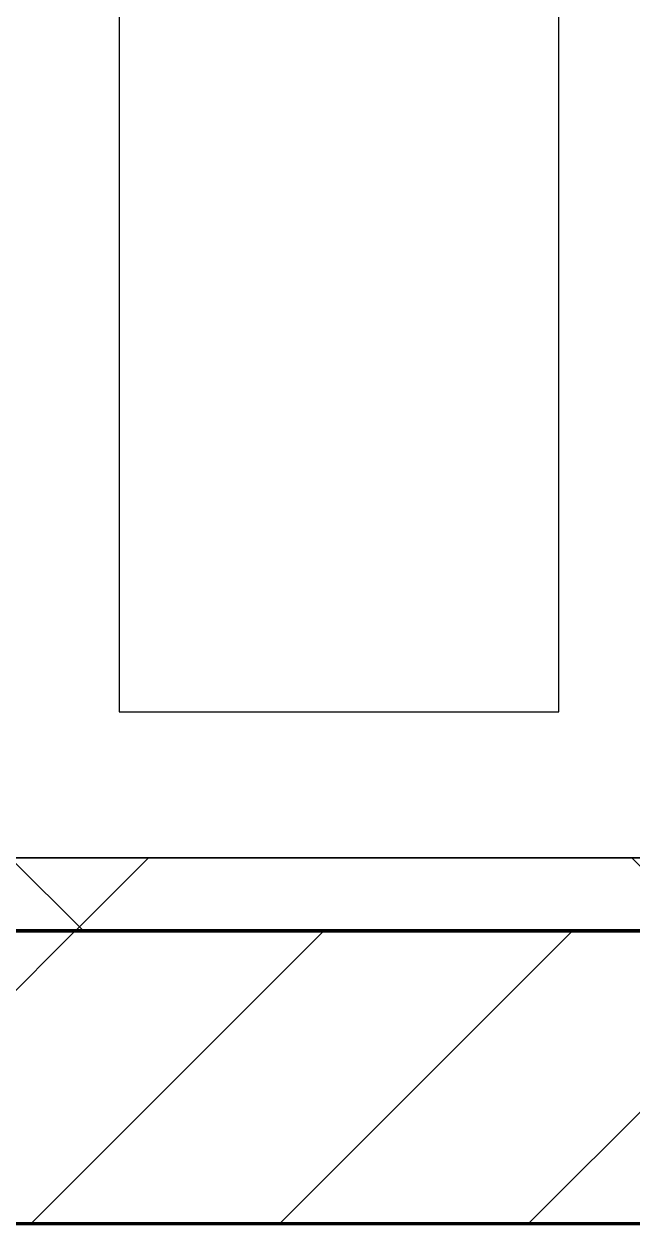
# Model space of a CAD drawing. Header units: millimetres. Extents: x -853432 to -773672, y -18171 to 22484.
# Drawn here: x -815897 to -815482, y -4021 to -3202 of the extents above; entities that cross this region are included whole.
import ezdxf
from ezdxf.xclip import XClip

# ---------------------------------------------------------------- set-up
doc = ezdxf.new("R2010")
doc.units = ezdxf.units.MM
doc.header["$XCLIPFRAME"] = 0
doc.layers.add('000 - WIPEOUT', color=250, linetype='Continuous')
doc.layers.add('A11_ALU.SOLID SHEET', color=2, linetype='Continuous')
for name, color, linetype, lineweight in [('A-GLAZ-CURT', 2, 'Continuous', 9), ('A-WALL', 5, 'Continuous', 35), ('A-WALL-FNSH', 2, 'Continuous', 35), ('A-WALL-PATT', 1, 'Continuous', 35)]:
    doc.layers.add(name, color=color, linetype=linetype, lineweight=lineweight)

# ---------------------------------------------------------------- blocks, each defined once
blk = doc.blocks.new('PPLS-PP19_Custom Tile Pattern - Custom Tile Pattern-V118-4251-01 ENLARGED CONCOURSE LEVEL - REFLECTED CEILING PLAN - SHEET 2')
at = {"layer": 'A-GLAZ-CURT'}
for p, q in [((-300, 0), (300, 0)), ((300, 0), (-300, 0)), ((195.99, 0), (213.31, 0)), ((213.31, 0), (195.99, 0)), ((230.06, 0), (300, 0)), ((-300, -50), (300, -50)), ((300, -50), (-300, -50))]:
    blk.add_line(p, q, dxfattribs=at)
for points, knots in [([(94.4, 0), (94.4, 0), (94.64, 0), (99.11, 0), (108.97, 0), (120.79, 0), (139.94, 0), (163.31, 0), (185.23, 0), (193.62, 0), (194.69, 0), (194.79, 0)], [-2348.345796, -2348.345796, -2348.345796, -2348.345796, -2310.419338, -2233.599744, -2052.234781, -1843.028543, -1530.39897, -1095.004608, -529.74427, -295.064701, -265.121568, -265.121568, -265.121568, -265.121568]), ([(193.8, 0), (193.33, 0), (190.11, 0), (183.13, 0), (171, 0), (161.95, 0), (161.28, 0), (158.35, 0), (157.85, 0), (157.77, 0)], [-11665.349007, -11665.349007, -11665.349007, -11665.349007, -11565.880756, -11105.624034, -10839.086983, -10768.332124, -10666.779182, -10580.760289, -10550.278881, -10550.278881, -10550.278881, -10550.278881]), ([(300, 0), (286.53, 0), (254.22, 0), (207.11, 0), (177.41, 0), (159.34, 0), (158.33, 0), (158.3, 0)], [-285.253232, -285.253232, -285.253232, -285.253232, -244.693688, -187.987675, -143.776725, -129.632772, -123.352749, -123.352749, -123.352749, -123.352749]), ([(159.07, 0), (159.13, 0), (160.84, 0), (165.21, 0), (174.15, 0), (185.98, 0), (203.42, 0), (211.01, 0), (213.73, 0)], [-115.643202, -115.643202, -115.643202, -115.643202, -114.681583, -87.660824, -65.295536, -41.623857, -24.459831, -15.445762, -15.445762, -15.445762, -15.445762]), ([(247.1, 0), (246.76, 0), (245.04, 0), (238.34, 0), (226.56, 0), (221.1, 0), (200.27, 0), (182.99, 0), (174.27, 0), (169.67, 0), (168.99, 0)], [-9649.085549, -9649.085549, -9649.085549, -9649.085549, -9581.591397, -9406.094246, -9221.510254, -9016.44624, -8717.832359, -8253.978395, -8152.463617, -8069.855175, -8069.855175, -8069.855175, -8069.855175]), ([(212.83, 0), (212.71, 0), (209.8, 0), (203.98, 0), (187.54, 0), (175.3, 0), (169.49, 0)], [-199.140116, -199.140116, -199.140116, -199.140116, -198.527383, -184.406837, -162.427601, -142.916156, -142.916156, -142.916156, -142.916156]), ([(171.51, 0), (176.48, 0), (193.23, 0), (201.73, 0), (208.58, 0), (211.36, 0), (213.61, 0)], [-7971.819559, -7971.819559, -7971.819559, -7971.819559, -7784.112253, -7606.717214, -7289.299508, -7066.949837, -7066.949837, -7066.949837, -7066.949837]), ([(172.07, 0), (177.66, 0), (187.87, 0), (201.08, 0), (207.47, 0), (213.96, 0), (215.11, 0)], [-255.364076, -255.364076, -255.364076, -255.364076, -237.955587, -223.92608, -215.862851, -208.75215, -208.75215, -208.75215, -208.75215]), ([(214.22, 0), (214.27, 0), (219.45, 0), (241.96, 0), (266.73, 0), (281.71, 0), (291.71, 0), (296.52, 0), (297.86, 0), (298.09, 0)], [-7047.630878, -7047.630878, -7047.630878, -7047.630878, -7042.621073, -6582.165592, -6068.460911, -5766.029927, -5566.724884, -5280.360606, -5199.253518, -5199.253518, -5199.253518, -5199.253518]), ([(300, 0), (288.22, 0), (262, 0), (230.43, 0), (219.94, 0), (219.02, 0)], [-12528.858583, -12528.858583, -12528.858583, -12528.858583, -11905.454923, -11162.864862, -10856.732305, -10856.732305, -10856.732305, -10856.732305]), ([(219.9, 0), (220.86, 0), (227.84, 0), (242.06, 0), (246.54, 0), (246.96, 0)], [-10670.940496, -10670.940496, -10670.940496, -10670.940496, -10511.382485, -9925.173265, -9834.877357, -9834.877357, -9834.877357, -9834.877357]), ([(284.76, 0), (284.76, 0), (285.09, 0), (287.47, 0), (293.59, 0), (297.76, 0), (300, 0)], [-4110.630118, -4110.630118, -4110.630118, -4110.630118, -4053.389046, -3959.664717, -3862.421465, -3746.95702, -3746.95702, -3746.95702, -3746.95702]), ([(297.38, 0), (295.84, 0), (291.62, 0), (285.38, 0), (284.87, 0)], [-4803.172655, -4803.172655, -4803.172655, -4803.172655, -4358.271401, -4143.037883, -4143.037883, -4143.037883, -4143.037883])]:
    blk.add_open_spline(points, degree=3, knots=knots, dxfattribs=at)
for points in [[(195.11, 0), (194.91, 0), (194.44, 0), (193.8, 0)], [(213.75, 0), (218.4, 0), (223.35, 0), (230.06, 0)], [(215.22, 0), (214.89, 0), (214.4, 0), (213.85, 0)]]:
    blk.add_open_spline(points, degree=3, dxfattribs=at)
blk = doc.blocks.new('PPLS-PP19_Custom Tile Pattern - Custom Tile Pattern-V119-4251-01 ENLARGED CONCOURSE LEVEL - REFLECTED CEILING PLAN - SHEET 2')
at = {"layer": 'A-GLAZ-CURT'}
for p, q in [((-300, 0), (300, 0)), ((300, 0), (-300, 0)), ((-293.07, 0), (-275.75, 0)), ((-275.75, 0), (-293.07, 0)), ((-222.32, 0), (-205, 0)), ((-205, 0), (-222.32, 0)), ((-300, -50), (300, -50)), ((300, -50), (-300, -50))]:
    blk.add_line(p, q, dxfattribs=at)
at = {"layer": 'A-GLAZ-CURT', "flags": 128}
for points in [[(-300, 0), (-291.56, 0), (-283.3, 0), (-275.2, 0), (-267.26, 0), (-259.45, 0), (-251.77, 0), (-244.2, 0), (-236.74, 0), (-229.36, 0), (-222.06, 0), (-214.83, 0), (-207.71, 0), (-200.76, 0), (-194.02, 0), (-187.54, 0), (-181.38, 0), (-175.58, 0), (-170.25, 0), (-165.64, 0), (-162.01, 0), (-159.53, 0), (-157.46, 0), (-154.52, 0), (-149.42, 0), (-141.84, 0), (-132.81, 0), (-126.08, 0)], [(-179.49, 0), (-184.81, 0), (-190.44, 0), (-196.37, 0), (-202.58, 0), (-209.04, 0), (-215.73, 0), (-222.63, 0), (-229.72, 0), (-236.97, 0), (-244.39, 0), (-251.96, 0), (-259.67, 0), (-267.51, 0), (-275.48, 0), (-283.55, 0), (-291.73, 0), (-300, 0)], [(-125.17, 0), (-128.55, 0), (-134.16, 0), (-140.03, 0), (-145.5, 0), (-150.63, 0), (-155.53, 0), (-160.27, 0), (-164.95, 0), (-169.65, 0), (-174.47, 0), (-179.45, 0)]]:
    blk.add_lwpolyline(points, dxfattribs=at)
at = {"layer": 'A-GLAZ-CURT'}
for points, knots in [([(-300, 0), (-284.65, 0), (-236.57, 0), (-174.61, 0), (-129.95, 0), (-110.8, 0), (-99.5, 0), (-91.46, 0)], [-5323.127839, -5323.127839, -5323.127839, -5323.127839, -4502.809032, -2700.551212, -1002.059161, -460.363443, 0, 0, 0, 0]), ([(-248.39, 0), (-259.53, 0), (-276.27, 0), (-294.48, 0), (-300, 0)], [-14404.971959, -14404.971959, -14404.971959, -14404.971959, -13729.592194, -13439.944408, -13439.944408, -13439.944408, -13439.944408]), ([(-248.48, 0), (-250.17, 0), (-257.07, 0), (-262.59, 0), (-264.9, 0), (-265.4, 0)], [-643.281311, -643.281311, -643.281311, -643.281311, -543.655514, -208.940337, 0, 0, 0, 0]), ([(-258.6, 0), (-257.91, 0), (-255.2, 0), (-251.34, 0), (-248.39, 0)], [-5722.54675, -5722.54675, -5722.54675, -5722.54675, -5657.471696, -5492.561392, -5492.561392, -5492.561392, -5492.561392]), ([(-248.36, 0), (-246.95, 0), (-238.19, 0), (-225.99, 0), (-213.1, 0), (-200.2, 0), (-189.67, 0), (-182.12, 0), (-179.89, 0)], [-5492.108626, -5492.108626, -5492.108626, -5492.108626, -5413.335975, -5017.494783, -4832.723979, -4666.091899, -4349.945572, -4224.698943, -4224.698943, -4224.698943, -4224.698943]), ([(-179.45, 0), (-190.44, 0), (-212.32, 0), (-236.28, 0), (-248.21, 0)], [-15945.191099, -15945.191099, -15945.191099, -15945.191099, -15131.813646, -14408.49639, -14408.49639, -14408.49639, -14408.49639]), ([(-180.28, 0), (-181.91, 0), (-189.1, 0), (-209.77, 0), (-229.8, 0), (-244.03, 0), (-247.4, 0)], [-1859.507641, -1859.507641, -1859.507641, -1859.507641, -1755.085331, -1400.429864, -858.079193, -664.109872, -664.109872, -664.109872, -664.109872]), ([(-133.82, 0), (-135.51, 0), (-137.8, 0), (-149.31, 0), (-162.01, 0), (-177.91, 0), (-199.46, 0), (-216.65, 0), (-231.26, 0), (-233.46, 0), (-234, 0)], [-2731.647847, -2731.647847, -2731.647847, -2731.647847, -2418.507304, -2308.929706, -2113.765672, -1763.376603, -1422.553702, -978.033455, -846.069444, -682.911962, -682.911962, -682.911962, -682.911962]), ([(-233.49, 0), (-233.44, 0), (-232.38, 0), (-230.74, 0), (-225.3, 0), (-223.63, 0)], [-455.274641, -455.274641, -455.274641, -455.274641, -440.605512, -119.536984, 0, 0, 0, 0]), ([(-223.63, 0), (-219.39, 0), (-206.17, 0), (-188.58, 0), (-169.02, 0), (-152.12, 0), (-136.84, 0), (-127.33, 0), (-124.19, 0), (-123.43, 0), (-123.28, 0)], [-5463.295695, -5463.295695, -5463.295695, -5463.295695, -5161.076232, -4739.070012, -4465.409639, -4149.119819, -3839.893365, -3647.167523, -3488.92562, -3439.852845, -3439.852845, -3439.852845, -3439.852845]), ([(-137.88, 0), (-140.56, 0), (-147.66, 0), (-147.69, 0), (-158.72, 0), (-171.44, 0), (-177.09, 0), (-179.47, 0)], [-3187.727384, -3187.727384, -3187.727384, -3187.727384, -2919.378265, -2477.344047, -2237.412286, -2029.680487, -1876.8789, -1876.8789, -1876.8789, -1876.8789]), ([(-179.45, 0), (-175.59, 0), (-168.34, 0), (-158.7, 0), (-157.22, 0)], [-4216.55381, -4216.55381, -4216.55381, -4216.55381, -4000.813434, -3840.635403, -3840.635403, -3840.635403, -3840.635403]), ([(-110.5, 0), (-118.06, 0), (-138.92, 0), (-163.02, 0), (-178.92, 0)], [-17891.260007, -17891.260007, -17891.260007, -17891.260007, -17136.203329, -15958.17956, -15958.17956, -15958.17956, -15958.17956]), ([(-152.35, 0), (-151.03, 0), (-147.71, 0), (-143.57, 0), (-138.62, 0)], [-3494.978217, -3494.978217, -3494.978217, -3494.978217, -3371.022232, -3227.460399, -3227.460399, -3227.460399, -3227.460399]), ([(-118.78, 0), (-121.86, 0), (-126.28, 0), (-136.96, 0), (-147.46, 0), (-150.03, 0), (-150.57, 0)], [-5938.474035, -5938.474035, -5938.474035, -5938.474035, -5700.061948, -5508.838257, -5298.784692, -5196.16478, -5196.16478, -5196.16478, -5196.16478]), ([(-150.34, 0), (-150.07, 0), (-147.75, 0), (-142.6, 0), (-127.26, 0), (-107.3, 0), (-90.42, 0), (-75.26, 0), (-68.41, 0), (-65.12, 0), (-63.63, 0)], [-4948.728362, -4948.728362, -4948.728362, -4948.728362, -4883.323924, -4440.880425, -4054.690705, -3793.097032, -3402.597032, -3144.956779, -3050.982048, -2969.237017, -2969.237017, -2969.237017, -2969.237017]), ([(-110.5, 0), (-119.92, 0), (-131.23, 0), (-147.74, 0), (-149.07, 0)], [-6974.653769, -6974.653769, -6974.653769, -6974.653769, -6449.282163, -6277.220794, -6277.220794, -6277.220794, -6277.220794]), ([(-148.23, 0), (-146.94, 0), (-140.15, 0), (-137.28, 0), (-133.93, 0), (-128.78, 0), (-126.5, 0)], [-6162.058746, -6162.058746, -6162.058746, -6162.058746, -6017.569127, -5560.701257, -5364.112219, -5231.017328, -5231.017328, -5231.017328, -5231.017328]), ([(-86.16, 0), (-91.37, 0), (-104.13, 0), (-122.65, 0), (-139.03, 0), (-146.11, 0), (-146.95, 0)], [-1681.3698, -1681.3698, -1681.3698, -1681.3698, -1374.161226, -945.742622, -741.901385, -489.130243, -489.130243, -489.130243, -489.130243]), ([(-146.69, 0), (-146.59, 0), (-145.49, 0), (-135.69, 0), (-128.29, 0), (-125.15, 0)], [-420.34245, -420.34245, -420.34245, -420.34245, -406.956646, -290.263673, 0, 0, 0, 0]), ([(-127.41, 0), (-131.63, 0), (-133.16, 0), (-134.09, 0), (-134.15, 0)], [-8540.990293, -8540.990293, -8540.990293, -8540.990293, -8266.114998, -8246.473386, -8246.473386, -8246.473386, -8246.473386]), ([(-134.15, 0), (-133.32, 0), (-130.31, 0), (-117.33, 0), (-92.04, 0), (-74.02, 0), (-62.74, 0), (-60.36, 0), (-59.97, 0)], [-7657.439573, -7657.439573, -7657.439573, -7657.439573, -7293.749979, -6839.55839, -6236.997189, -5713.340575, -5140.470607, -5006.787413, -5006.787413, -5006.787413, -5006.787413]), ([(-120.13, 0), (-120.14, 0), (-120.24, 0), (-121.3, 0), (-129.25, 0), (-133.82, 0)], [-2933.992132, -2933.992132, -2933.992132, -2933.992132, -2920.575025, -2840.280255, -2731.647847, -2731.647847, -2731.647847, -2731.647847]), ([(-113.43, 0), (-113.44, 0), (-113.96, 0), (-119.73, 0), (-125.43, 0), (-127.03, 0), (-127.41, 0)], [-328.499627, -328.499627, -328.499627, -328.499627, -282.672656, -98.539552, -24.539552, 0, 0, 0, 0]), ([(-126.5, 0), (-122.44, 0), (-108.71, 0), (-86.68, 0), (-63.44, 0), (-54.4, 0), (-48.53, 0), (-30.79, 0), (-18.03, 0), (8.61, 0), (15.02, 0), (22.23, 0), (25.89, 0), (27.37, 0)], [-5231.017328, -5231.017328, -5231.017328, -5231.017328, -4994.692869, -4542.524482, -4008.285538, -3689.699207, -3546.54457, -3315.260113, -2864.387349, -2439.246196, -2084.094819, -1956.422387, -1872.420196, -1872.420196, -1872.420196, -1872.420196]), ([(-125.15, 0), (-124.93, 0), (-122.05, 0), (-116.67, 0), (-111.67, 0)], [-3362.7396, -3362.7396, -3362.7396, -3362.7396, -3342.215224, -3082.5113, -3082.5113, -3082.5113, -3082.5113]), ([(-122.08, 0), (-122.01, 0), (-121.69, 0), (-121.2, 0), (-120.88, 0)], [-3136.336417, -3136.336417, -3136.336417, -3136.336417, -3110.304437, -3035.164275, -3035.164275, -3035.164275, -3035.164275]), ([(-36.33, 0), (-36.43, 0), (-37.27, 0), (-45.02, 0), (-46.13, 0), (-60.59, 0), (-81.23, 0), (-99.51, 0), (-114.02, 0), (-117.28, 0), (-118.78, 0)], [-1855.773136, -1855.773136, -1855.773136, -1855.773136, -1810.870157, -1672.078046, -1405.135169, -1060.00838, -740.068933, -229.489605, -116.330425, 0, 0, 0, 0]), ([(-117.74, 0), (-117.19, 0), (-114.78, 0), (-113.43, 0), (-113.43, 0)], [-821.249067, -821.249067, -821.249067, -821.249067, -394.672656, -330.879064, -330.879064, -330.879064, -330.879064]), ([(-42.62, 0), (-42.95, 0), (-46.48, 0), (-58.97, 0), (-85.2, 0), (-107.61, 0), (-116.56, 0), (-117.56, 0)], [-3613.495893, -3613.495893, -3613.495893, -3613.495893, -3538.256648, -2842.901703, -2193.204658, -1433.981041, -985.49888, -985.49888, -985.49888, -985.49888]), ([(-110.58, 0), (-110.27, 0), (-106.53, 0), (-96.78, 0), (-72.73, 0), (-54.44, 0), (-41.72, 0)], [-5460.588843, -5460.588843, -5460.588843, -5460.588843, -5430.283136, -5103.229623, -4799.173296, -4140.812756, -4140.812756, -4140.812756, -4140.812756]), ([(9.32, 0), (9.08, 0), (7.65, 0), (2.57, 0), (-12.23, 0), (-25.64, 0), (-40, 0), (-56.24, 0), (-75.59, 0), (-94, 0), (-107.19, 0), (-110.54, 0)], [-2922.926651, -2922.926651, -2922.926651, -2922.926651, -2882.788014, -2720.818881, -2518.50168, -2125.455881, -1792.521578, -1466.981642, -1208.454564, -789.402658, -501.969187, -501.969187, -501.969187, -501.969187]), ([(-26.75, 0), (-27.82, 0), (-36.18, 0), (-53.55, 0), (-78.2, 0), (-100.35, 0), (-109.96, 0), (-110.5, 0)], [-8718.362214, -8718.362214, -8718.362214, -8718.362214, -8532.293389, -8073.216054, -7508.296369, -7004.680444, -6974.689771, -6974.689771, -6974.689771, -6974.689771]), ([(-110.5, 0), (-107.42, 0), (-98.68, 0), (-85.29, 0), (-71.67, 0), (-65.93, 0), (-65.07, 0)], [-3062.31718, -3062.31718, -3062.31718, -3062.31718, -2902.289527, -2605.247022, -2322.099534, -2241.8264, -2241.8264, -2241.8264, -2241.8264]), ([(-72.93, 0), (-75.51, 0), (-86.2, 0), (-99.99, 0), (-110.38, 0)], [-19442.345229, -19442.345229, -19442.345229, -19442.345229, -18935.241197, -17895.283523, -17895.283523, -17895.283523, -17895.283523]), ([(-91.46, 0), (-90.09, 0), (-84.7, 0), (-77.43, 0), (-72.73, 0), (-72.64, 0), (-72.64, 0)], [-19832.387487, -19832.387487, -19832.387487, -19832.387487, -19753.885894, -19541.04734, -19478.625389, -19471.062469, -19471.062469, -19471.062469, -19471.062469]), ([(-63.96, 0), (-64.13, 0), (-72.5, 0), (-80.63, 0), (-86.16, 0)], [-2171.769325, -2171.769325, -2171.769325, -2171.769325, -2007.031671, -1681.3698, -1681.3698, -1681.3698, -1681.3698]), ([(-41.56, 0), (-42.38, 0), (-47.93, 0), (-56.37, 0), (-71.66, 0), (-77.83, 0), (-82.66, 0), (-83.28, 0), (-83.28, 0)], [-2457.268067, -2457.268067, -2457.268067, -2457.268067, -2413.671296, -2161.752162, -2006.592567, -1646.621388, -1424.436217, -1393.971743, -1393.971743, -1393.971743, -1393.971743]), ([(-83.28, 0), (-83.28, 0), (-82.91, 0), (-76.14, 0), (-62.97, 0), (-48.14, 0), (-36.49, 0), (-33.57, 0), (-29.94, 0), (-28.57, 0)], [-1393.4169, -1393.4169, -1393.4169, -1393.4169, -1353.722004, -1274.333717, -1073.56893, -651.549973, -296.515819, -83.513472, 0, 0, 0, 0]), ([(-66.39, 0), (-66.39, 0), (-63.63, 0), (-56.04, 0), (-45.97, 0), (-41.56, 0)], [-2493.31794, -2493.31794, -2493.31794, -2493.31794, -2315.303971, -1809.437387, -1332.777775, -1332.777775, -1332.777775, -1332.777775]), ([(-42.61, 0), (-45.71, 0), (-55.97, 0), (-65.77, 0), (-66.37, 0), (-66.38, 0)], [-3164.417367, -3164.417367, -3164.417367, -3164.417367, -2981.410125, -2542.574734, -2498.224237, -2498.224237, -2498.224237, -2498.224237]), ([(-63.63, 0), (-61.49, 0), (-57.39, 0), (-54.49, 0), (-45.2, 0), (-41.4, 0), (-40.94, 0), (-40.9, 0)], [-2969.237017, -2969.237017, -2969.237017, -2969.237017, -2851.217951, -2734.127174, -2474.780881, -2410.990208, -2403.446003, -2403.446003, -2403.446003, -2403.446003]), ([(-58.83, 0), (-58.37, 0), (-57.29, 0), (-54.23, 0), (-46.33, 0), (-42.62, 0), (-41.76, 0)], [-4859.52896, -4859.52896, -4859.52896, -4859.52896, -4680.891996, -4469.85053, -4321.566175, -4270.495146, -4270.495146, -4270.495146, -4270.495146]), ([(-51.83, 0), (-51.83, 0), (-51.78, 0), (-47.4, 0), (-46.31, 0), (-42.93, 0), (-41.58, 0)], [-632.814994, -632.814994, -632.814994, -632.814994, -627.965721, -508.377888, -260.442412, -132.912646, -132.912646, -132.912646, -132.912646]), ([(-41.57, 0), (-42.88, 0), (-47.3, 0), (-51.43, 0), (-51.79, 0)], [-892.186682, -892.186682, -892.186682, -892.186682, -819.71621, -644.910881, -644.910881, -644.910881, -644.910881]), ([(31.18, 0), (25.97, 0), (11.99, 0), (-13.04, 0), (-32.03, 0), (-41.58, 0)], [-4496.803627, -4496.803627, -4496.803627, -4496.803627, -4222.080604, -3745.412743, -3184.719737, -3184.719737, -3184.719737, -3184.719737]), ([(-41.56, 0), (-40.16, 0), (-29.54, 0), (-12.78, 0), (4.23, 0), (9.64, 0), (10.14, 0), (10.18, 0)], [-4138.070684, -4138.070684, -4138.070684, -4138.070684, -4065.652676, -3589.737505, -3285.047089, -3066.359526, -3044.715262, -3044.715262, -3044.715262, -3044.715262]), ([(-41.55, 0), (-38.14, 0), (-32.5, 0), (-29.82, 0), (-29.19, 0)], [-1332.38626, -1332.38626, -1332.38626, -1332.38626, -963.711516, -666.19313, -666.19313, -666.19313, -666.19313]), ([(-41.43, 0), (-39.73, 0), (-37.69, 0), (-36.92, 0), (-36.77, 0)], [-4263.989957, -4263.989957, -4263.989957, -4263.989957, -4161.040818, -4106.245333, -4106.245333, -4106.245333, -4106.245333]), ([(27.35, 0), (26.16, 0), (21.81, 0), (12.82, 0), (-2.9, 0), (-20.62, 0), (-31.54, 0), (-38.54, 0), (-41, 0)], [-2173.961537, -2173.961537, -2173.961537, -2173.961537, -2106.613311, -1925.670641, -1617.263037, -1290.787923, -1039.307308, -902.875233, -902.875233, -902.875233, -902.875233]), ([(-36.62, 0), (-36.62, 0), (-38.67, 0), (-40.11, 0), (-40.49, 0)], [-4069.478503, -4069.478503, -4069.478503, -4069.478503, -3858.647035, -3777.745706, -3777.745706, -3777.745706, -3777.745706]), ([(-36.78, 0), (-32.43, 0), (-19.22, 0), (8.83, 0), (43.36, 0), (70.92, 0), (82.12, 0), (83.66, 0)], [-6191.144455, -6191.144455, -6191.144455, -6191.144455, -5862.463379, -5340.621928, -4573.028122, -4094.177415, -3869.465285, -3869.465285, -3869.465285, -3869.465285]), ([(-36.29, 0), (-36.29, 0), (-34.66, 0), (-28.88, 0), (-26.95, 0), (-26.54, 0)], [-9150.272121, -9150.272121, -9150.272121, -9150.272121, -9057.163041, -8919.836787, -8834.607043, -8834.607043, -8834.607043, -8834.607043]), ([(30.82, 0), (29.27, 0), (20.14, 0), (3.54, 0), (-16.58, 0), (-34.76, 0), (-36.04, 0)], [-10462.034656, -10462.034656, -10462.034656, -10462.034656, -10363.088938, -9884.23066, -9424.652049, -9182.880979, -9182.880979, -9182.880979, -9182.880979]), ([(-33.34, 0), (-33.34, 0), (-32.93, 0), (-31.16, 0), (-30.52, 0)], [-2415.024266, -2415.024266, -2415.024266, -2415.024266, -2357.633367, -2323.618664, -2323.618664, -2323.618664, -2323.618664]), ([(70.61, 0), (66.16, 0), (55.8, 0), (39.61, 0), (24.74, 0), (2.64, 0), (-17.84, 0), (-30.57, 0), (-31.82, 0), (-32, 0)], [-4647.237329, -4647.237329, -4647.237329, -4647.237329, -4326.416877, -4098.545751, -3766.694881, -3333.063701, -2994.501669, -2698.150104, -2614.070998, -2614.070998, -2614.070998, -2614.070998]), ([(-30.76, 0), (-30.73, 0), (-29.99, 0), (-23.47, 0), (-15.75, 0), (-15.19, 0)], [-54176.191683, -54176.191683, -54176.191683, -54176.191683, -54157.274271, -53749.15266, -53717.791567, -53717.791567, -53717.791567, -53717.791567]), ([(-30.52, 0), (-27.11, 0), (-17.83, 0), (4.88, 0), (18.66, 0), (26.74, 0)], [-2323.618664, -2323.618664, -2323.618664, -2323.618664, -2142.497158, -1716.209403, -1258.626777, -1258.626777, -1258.626777, -1258.626777]), ([(-13, 0), (-14.35, 0), (-17.68, 0), (-25.97, 0), (-29.52, 0), (-30.21, 0)], [-55207.591944, -55207.591944, -55207.591944, -55207.591944, -54789.006179, -54461.685999, -54290.791712, -54290.791712, -54290.791712, -54290.791712]), ([(8.33, 0), (8.19, 0), (7.18, 0), (0.32, 0), (-13.89, 0), (-24.92, 0), (-29.03, 0)], [-3574.286521, -3574.286521, -3574.286521, -3574.286521, -3526.962355, -3285.499107, -2903.012179, -2680.714891, -2680.714891, -2680.714891, -2680.714891]), ([(-28.98, 0), (-28.66, 0), (-27.39, 0), (-24.45, 0), (-22.56, 0)], [-166.548282, -166.548282, -166.548282, -166.548282, -102.06493, 0, 0, 0, 0]), ([(-28.57, 0), (-26.93, 0), (-20.29, 0), (-11.45, 0), (2.08, 0), (13.15, 0), (21.24, 0), (24.62, 0), (24.72, 0), (24.72, 0)], [-5361.429781, -5361.429781, -5361.429781, -5361.429781, -5261.36855, -5050.479954, -4785.90057, -4596.498881, -4445.288762, -4384.376941, -4376.041937, -4376.041937, -4376.041937, -4376.041937]), ([(-22.56, 0), (-20.27, 0), (-17.03, 0), (-11.36, 0), (-7.66, 0), (-6.6, 0), (-6.44, 0)], [-56468.192263, -56468.192263, -56468.192263, -56468.192263, -56344.022017, -56303.229861, -56166.290093, -56124.392176, -56124.392176, -56124.392176, -56124.392176]), ([(-15.19, 0), (-13.07, 0), (7.48, 0), (42.82, 0), (88.72, 0), (120.63, 0), (138.28, 0), (138.53, 0)], [-461.142613, -461.142613, -461.142613, -461.142613, -429.606584, -390.253598, -346.313304, -291.370682, -290.5735, -290.5735, -290.5735, -290.5735]), ([(-6.54, 0), (-6.73, 0), (-7.2, 0), (-7.6, 0), (-7.79, 0)], [-56009.792147, -56009.792147, -56009.792147, -56009.792147, -55949.290093, -55895.192118, -55895.192118, -55895.192118, -55895.192118]), ([(-2.63, 0), (-2.47, 0), (-1.22, 0), (4.92, 0), (15.97, 0), (22.54, 0), (24.49, 0)], [-226.825321, -226.825321, -226.825321, -226.825321, -220.269177, -206.416616, -198.214427, -187.717507, -187.717507, -187.717507, -187.717507])]:
    blk.add_open_spline(points, degree=3, knots=knots, dxfattribs=at)
for points in [[(-115.82, 0), (-115.11, 0), (-113.51, 0), (-111.16, 0)], [(-111.04, 0), (-113.71, 0), (-114.98, 0), (-115.63, 0)], [(-41.45, 0), (-40.07, 0), (-38.48, 0), (-36.78, 0)], [(-29.03, 0), (-33, 0), (-37.02, 0), (-41.05, 0)], [(-39.84, 0), (-39.08, 0), (-38.11, 0), (-37.36, 0)]]:
    blk.add_open_spline(points, degree=3, dxfattribs=at)
blk = doc.blocks.new('*U634')
at = {"layer": 'A-GLAZ-CURT'}
for name, p in [('PPLS-PP19_Custom Tile Pattern - Custom Tile Pattern-V118-4251-01 ENLARGED CONCOURSE LEVEL - REFLECTED CEILING PLAN - SHEET 2', (19802.37, -7350)), ('PPLS-PP19_Custom Tile Pattern - Custom Tile Pattern-V119-4251-01 ENLARGED CONCOURSE LEVEL - REFLECTED CEILING PLAN - SHEET 2', (20402.37, -7350))]:
    blk.add_blockref(name, p, dxfattribs=at)
blk = doc.blocks.new('*U1051')
at = {"color": 3}
blk.add_wipeout([(-437.5, 10550), (437.5, 10550), (437.5, 10250), (-437.5, 10250)], dxfattribs=at).dxf.layer = '000 - WIPEOUT'
at = {"layer": 'A11_ALU.SOLID SHEET', "color": 0, "linetype": 'ByBlock'}
blk.add_lwpolyline([(-437.5, 10250), (437.5, 10250), (437.5, 10550), (-437.5, 10550)], close=True, dxfattribs=at)
blk = doc.blocks.new('*U1213')
blk.add_lwpolyline([(22690, -750), (19166.45, -750), (19116.45, -700), (18966.44, -550), (-101025.39, -550), (-101025.39, -6704.96), (-96300, -6704.96), (-96300, -7350), (-94497.63, -7350), (17250, -7350), (17250, -6849.96), (18300, -6849.96), (22690, -6849.96)], close=True)
at = {"layer": 'A11_ALU.SOLID SHEET', "color": 0, "linetype": 'ByBlock', "rotation": 90}
blk.add_blockref('*U1051', (-60600, -6813), dxfattribs=at)

msp = doc.modelspace()

# ---------------------------------------------------------------- block references
at = {"layer": 'A11_ALU.SOLID SHEET'}
ref = msp.add_blockref('*U1213', (-744682.37, 3579.02), dxfattribs=at)
XClip(ref).set_block_clipping_path([(-104690.1238047112, -9620.0029952966), (-34092.6543255156, 14392.9971737705)])

# ---------------------------------------------------------------- next in the draw order: hatches: boundary and pattern name
at = {"layer": 'A-WALL-PATT', "lineweight": 9}
h = msp.add_hatch(dxfattribs=at)
h.set_pattern_fill('FP_4', color=256, style=0, pattern_type=2)
h.set_pattern_definition([(45, (0, 0), (-212.13203, 212.13203), []), (135, (0, 0), (-212.13203, -212.13203), [])])
h.paths.add_polyline_path([(-779464.45, -3820.98), (-778775.03, -3820.98), (-778775.03, -3770.98), (-827933.88, -3770.98), (-828045.79, -3820.98), (-779602.34, -3820.98)])
h.paths.add_polyline_path([(-828965.42, -3820.98), (-828156.1, -3820.98), (-828044.19, -3770.98), (-841032.37, -3770.98), (-841032.37, -3820.98), (-829103.3, -3820.98)])
h = msp.add_hatch(dxfattribs=at)
h.set_pattern_fill('FP_2', color=256, style=0, pattern_type=2)
h.set_pattern_definition([(45, (0, 0), (-84.852814, 84.852814), [])])
h.paths.add_polyline_path([(-779326.57, -4020.98), (-778775.03, -4020.98), (-778775.03, -3820.98), (-828045.79, -3820.98), (-828336.65, -3950.93), (-828355, -3909.85), (-828156.1, -3820.98), (-841232.37, -3820.98), (-841232.37, -4020.98), (-779878.11, -4020.98)])
h.paths.add_polyline_path([(-828280, -3860.98), (-828285, -3859.64), (-828288.66, -3855.98), (-828289.66, -3848.39), (-828287.07, -3844.76), (-828282.59, -3841.32), (-828280, -3840.98), (-828272.93, -3843.91), (-828270.34, -3848.39), (-828270.34, -3851.81), (-828272.93, -3858.05), (-828279.18, -3860.64)])

# ---------------------------------------------------------------- next in the draw order: linework, layer by layer
at = {"layer": 'A-WALL', "color": 7, "lineweight": 70}
for p, q in [((-816380, -3820.98), (-813980, -3820.98)), ((-813980, -3820.98), (-816380, -3820.98)), ((-813980, -4020.98), (-816380, -4020.98))]:
    msp.add_line(p, q, dxfattribs=at)
at = {"layer": 'A-WALL-FNSH', "color": 250}
msp.add_line((-816380, -3770.98), (-813980, -3770.98), dxfattribs=at)

# ---------------------------------------------------------------- next in the draw order: block references
msp.add_blockref('*U634', (-835882.37, 3579.02))

doc.saveas('drawing.dxf')
